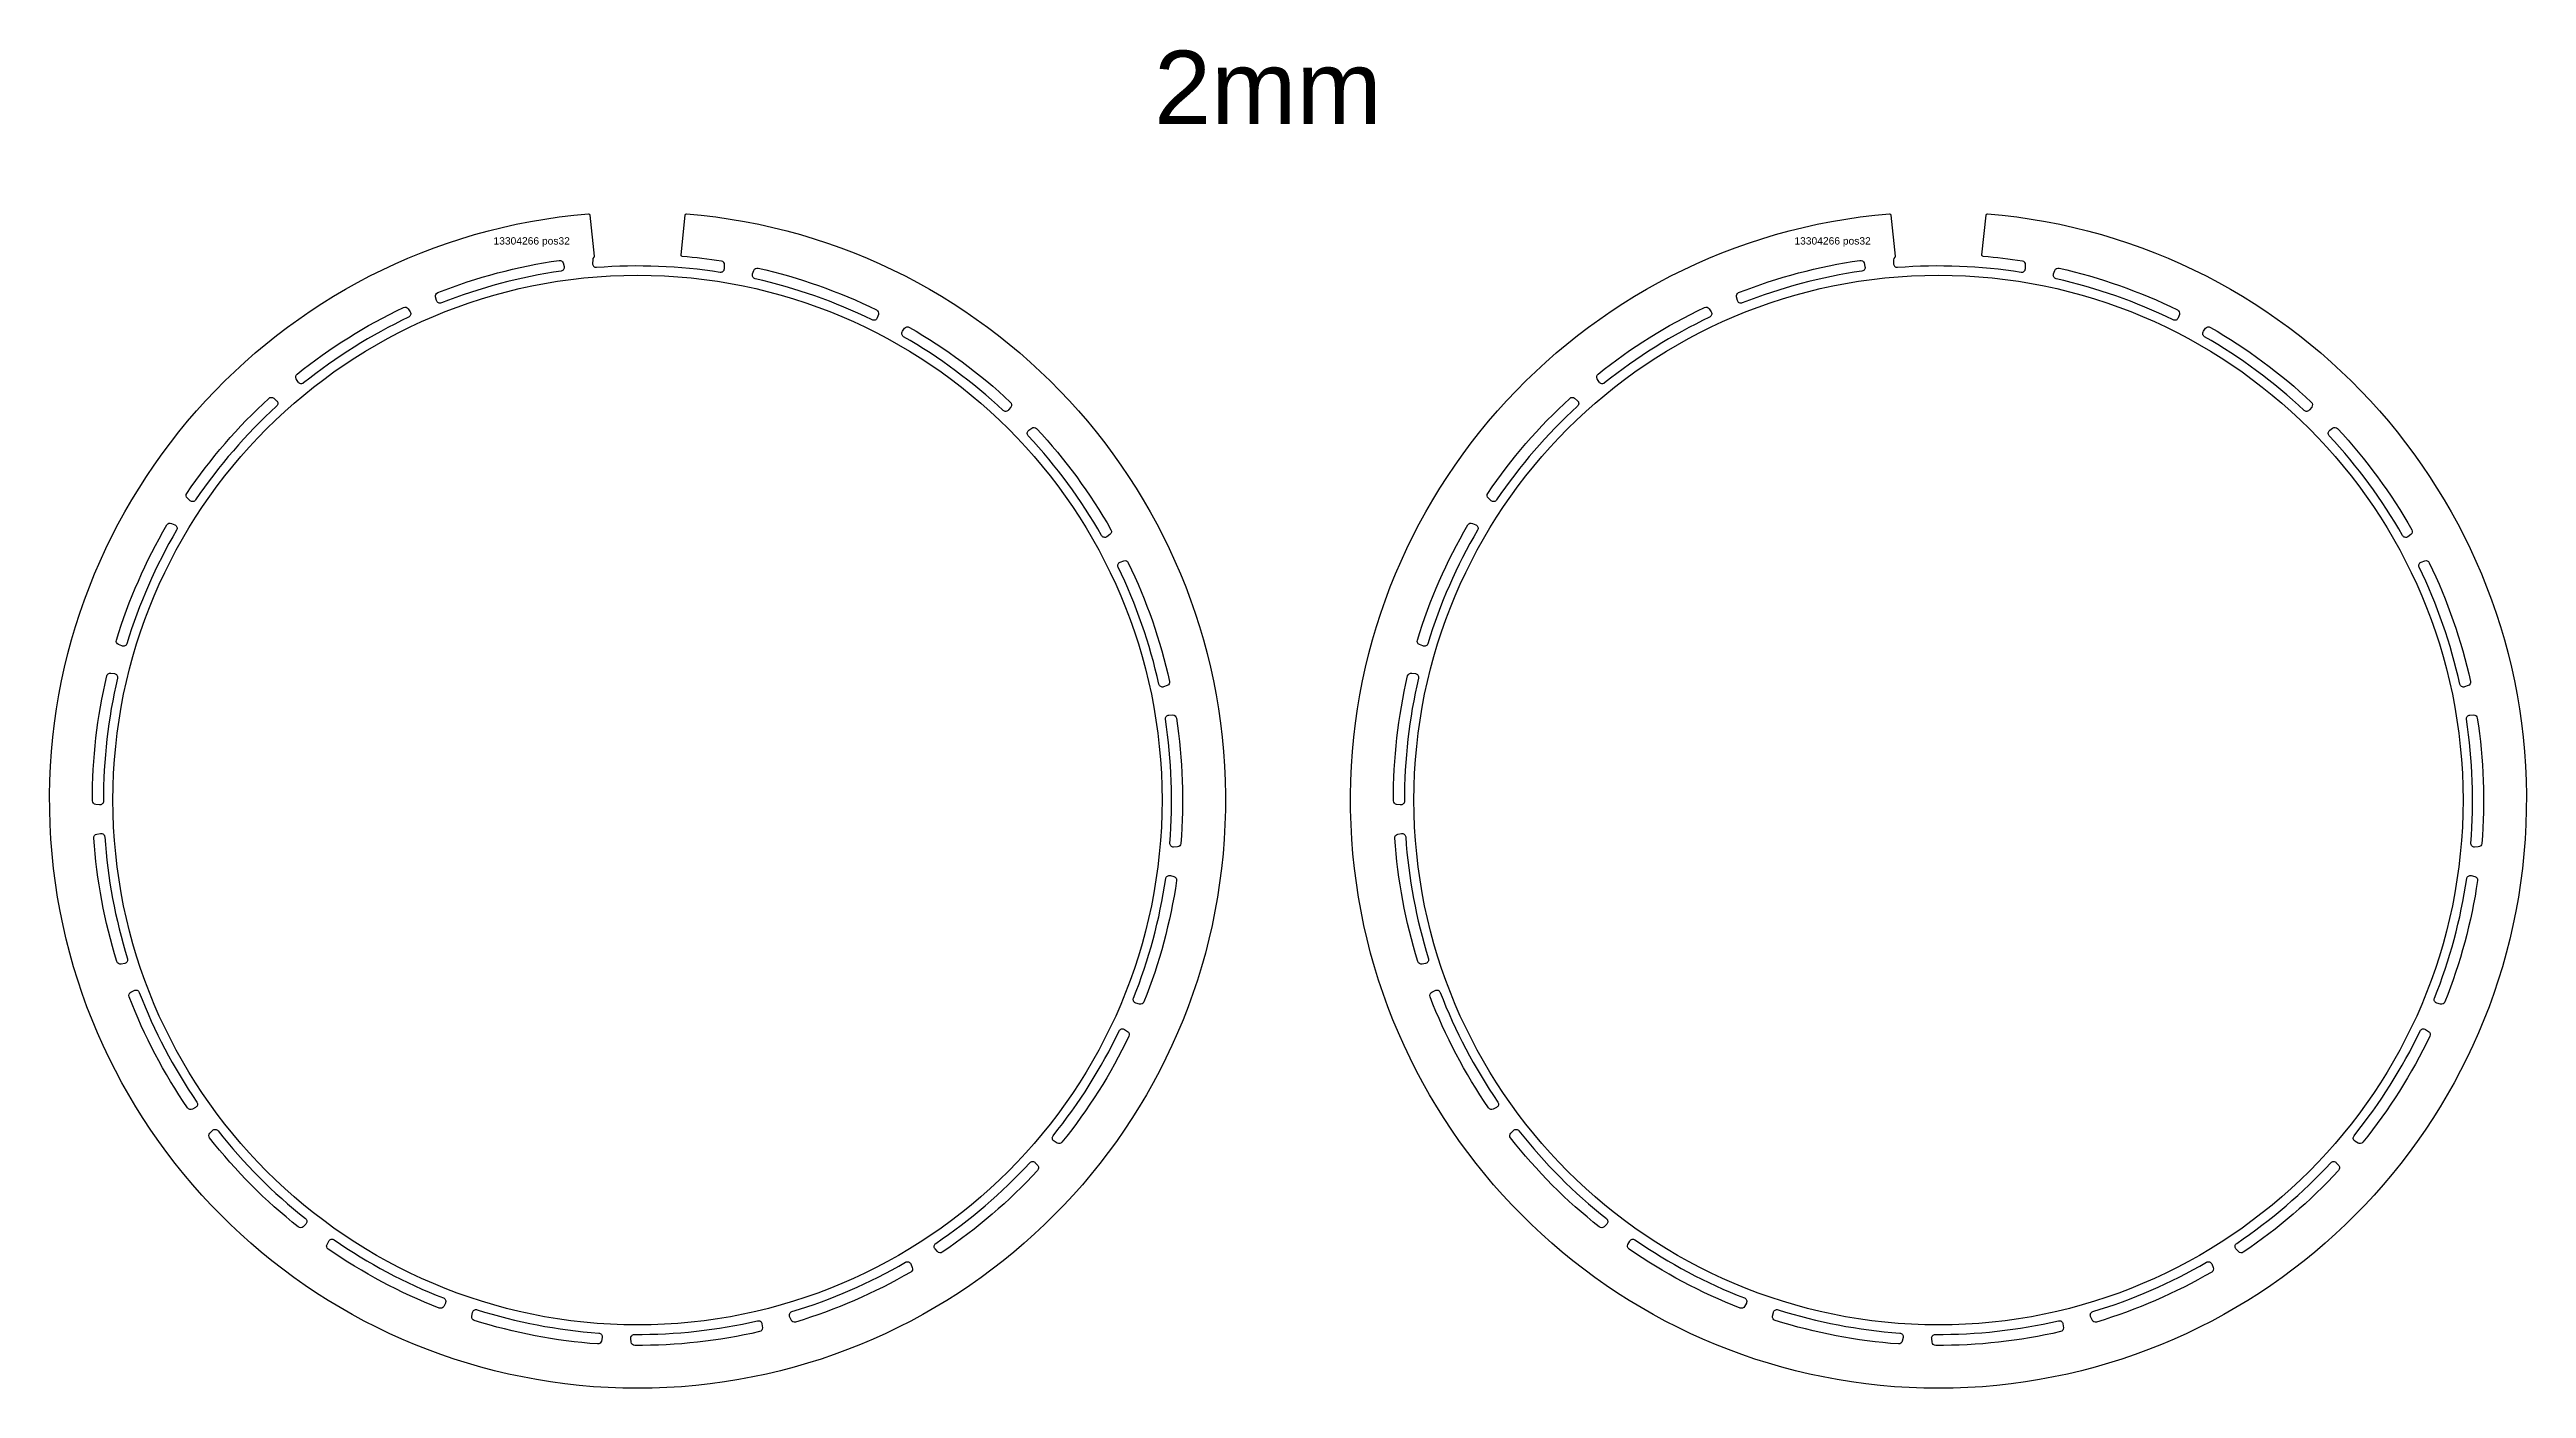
# Model space of a CAD drawing. Header units: millimetres. Extents: x 1520 to 4897, y -1543 to 2256.
# Drawn here: x 1521 to 4897, y 432 to 2256 of the extents above; entities that cross this region are included whole.
import ezdxf

# ---------------------------------------------------------------- set-up
doc = ezdxf.new("R2010")
doc.units = ezdxf.units.MM
doc.layers.add('13304266', color=7, linetype='Continuous')
doc.layers.add('Texto', color=3, linetype='Continuous')
doc.styles.get("Standard").update_dxf_attribs({"font": 'arial.ttf'})

msp = doc.modelspace()

# ---------------------------------------------------------------- linework, layer by layer
at = {"layer": '13304266'}
for points in [[(2440.8, 1962.9, 0.380794), (2436.6, 1968, 0.018103), (2383.2, 1974.4, -0.420059), (2381.4, 1976.6), (2386.9, 2030.8, -0.408789), (2389.1, 2032.6, -23.89915), (2255.2, 2032.6, -0.408693), (2257.3, 2030.8), (2263.1, 1975, -0.229522), (2262.5, 1973.3, 0.192498), (2261, 1969.9), (2260.8, 1964.9, 0.448679), (2266.2, 1959.7, -0.058177), (2434.9, 1953.1, 0.448679), (2440.6, 1957.8)], [(4214.2, 1962.9, 0.380794), (4209.9, 1968, 0.018103), (4156.5, 1974.4, -0.420059), (4154.7, 1976.6), (4160.3, 2030.8, -0.408789), (4162.4, 2032.6, -23.89915), (4028.5, 2032.6, -0.408693), (4030.7, 2030.8), (4036.4, 1975, -0.229522), (4035.8, 1973.3, 0.192498), (4034.3, 1969.9), (4034.1, 1964.9, 0.448679), (4039.5, 1959.7, -0.058177), (4208.2, 1953.1, 0.448679), (4214, 1957.8)], [(2046.7, 1919.2, -0.380794), (2049.7, 1925.1, -0.05778), (2215.1, 1969.1, -0.380794), (2220.7, 1965.5), (2222, 1960.6, -0.448679), (2217.9, 1954.4, 0.058177), (2054.7, 1911, -0.448679), (2048, 1914.3)], [(2480.6, 1955.3, -0.380794), (2486.5, 1958.5, -0.05778), (2647.9, 1901.6, -0.380794), (2650.4, 1895.5), (2648.8, 1890.7, -0.448679), (2641.8, 1887.9, 0.058177), (2482.6, 1944, -0.448679), (2479, 1950.5)], [(3820.1, 1919.2, -0.380794), (3823.1, 1925.1, -0.05778), (3988.5, 1969.1, -0.380794), (3994, 1965.5), (3995.3, 1960.6, -0.448679), (3991.2, 1954.4, 0.058177), (3828, 1911, -0.448679), (3821.4, 1914.3)], [(4254, 1955.3, -0.380794), (4259.8, 1958.5, -0.05778), (4421.2, 1901.6, -0.380794), (4423.8, 1895.5), (4422.1, 1890.7, -0.448679), (4415.2, 1887.9, 0.058177), (4255.9, 1944, -0.448679), (4252.3, 1950.5)], [(1857, 1807.6, -0.380794), (1858.1, 1814.1, -0.05778), (2003.2, 1904.9, -0.380794), (2009.5, 1903.1), (2012.2, 1898.8, -0.448679), (2010.1, 1891.6, 0.058177), (1867, 1802.1, -0.448679), (1859.6, 1803.3)], [(3630.3, 1807.6, -0.380794), (3631.4, 1814.1, -0.05778), (3776.5, 1904.9, -0.380794), (3782.9, 1903.1), (3785.6, 1898.8, -0.448679), (3783.5, 1891.6, 0.058177), (3640.3, 1802.1, -0.448679), (3633, 1803.3)], [(2686.2, 1876.5, -0.380794), (2692.7, 1877.8, -0.05778), (2830.3, 1776, -0.380794), (2830.9, 1769.3), (2827.9, 1765.3, -0.448679), (2820.4, 1764.6, 0.058177), (2684.8, 1865.1, -0.448679), (2683.2, 1872.4)], [(4459.6, 1876.5, -0.380794), (4466.1, 1877.8, -0.05778), (4603.6, 1776, -0.380794), (4604.2, 1769.3), (4601.2, 1765.3, -0.448679), (4593.8, 1764.6, 0.058177), (4458.1, 1865.1, -0.448679), (4456.6, 1872.4)], [(1708.5, 1645, -0.380794), (1707.7, 1651.6, -0.05778), (1819.5, 1781.1, -0.380794), (1826.2, 1781.2), (1830, 1777.9, -0.448679), (1830.1, 1770.4, 0.058177), (1719.7, 1642.7, -0.448679), (1712.3, 1641.7)], [(3481.9, 1645, -0.380794), (3481, 1651.6, -0.05778), (3592.9, 1781.1, -0.380794), (3599.5, 1781.2), (3603.3, 1777.9, -0.448679), (3603.4, 1770.4, 0.058177), (3493.1, 1642.7, -0.448679), (3485.7, 1641.7)], [(2859.5, 1740.6, -0.380794), (2866.1, 1740, -0.05778), (2967.5, 1602.1, -0.380794), (2966.1, 1595.6), (2962, 1592.6, -0.448679), (2954.7, 1594.2, 0.058177), (2854.7, 1730.2, -0.448679), (2855.4, 1737.6)], [(4632.8, 1740.6, -0.380794), (4639.4, 1740, -0.05778), (4740.8, 1602.1, -0.380794), (4739.4, 1595.6), (4735.4, 1592.6, -0.448679), (4728.1, 1594.2, 0.058177), (4628.1, 1730.2, -0.448679), (4628.8, 1737.6)], [(1614.6, 1445.8, -0.380794), (1611.8, 1451.9, -0.05778), (1680.6, 1608.6, -0.380794), (1686.9, 1610.7), (1691.5, 1608.7, -0.448679), (1693.8, 1601.6, 0.058177), (1626, 1446.9, -0.448679), (1619.2, 1443.8)], [(3387.9, 1445.8, -0.380794), (3385.2, 1451.9, -0.05778), (3453.9, 1608.6, -0.380794), (3460.2, 1610.7), (3464.8, 1608.7, -0.448679), (3467.2, 1601.6, 0.058177), (3399.3, 1446.9, -0.448679), (3392.6, 1443.8)], [(2985, 1559.7, -0.380794), (2991.1, 1557.2, -0.05778), (3047.3, 1395.5, -0.380794), (3044.1, 1389.7), (3039.3, 1388.1, -0.448679), (3032.8, 1391.7, 0.058177), (2977.3, 1551.2, -0.448679), (2980.2, 1558.1)], [(4758.3, 1559.7, -0.380794), (4764.4, 1557.2, -0.05778), (4820.7, 1395.5, -0.380794), (4817.4, 1389.7), (4812.7, 1388.1, -0.448679), (4806.2, 1391.7, 0.058177), (4750.7, 1551.2, -0.448679), (4753.5, 1558.1)], [(1583.6, 1227.9, -0.380794), (1579.1, 1232.8, -0.05778), (1598.6, 1402.9, -0.380794), (1604, 1406.7), (1609, 1406.1, -0.448679), (1613.3, 1400, 0.058177), (1594.1, 1232.3, -0.448679), (1588.6, 1227.3)], [(3356.9, 1227.9, -0.380794), (3352.5, 1232.8, -0.05778), (3371.9, 1402.9, -0.380794), (3377.4, 1406.7), (3382.4, 1406.1, -0.448679), (3386.7, 1400, 0.058177), (3367.5, 1232.3, -0.448679), (3361.9, 1227.3)], [(3051.6, 1349.9, -0.380794), (3056.7, 1345.6, -0.05778), (3062.8, 1174.6, -0.380794), (3058, 1170), (3052.9, 1169.8, -0.448679), (3047.8, 1175.2, 0.058177), (3041.8, 1343.9, -0.448679), (3046.5, 1349.7)], [(4824.9, 1349.9, -0.380794), (4830, 1345.6, -0.05778), (4836.1, 1174.6, -0.380794), (4831.3, 1170), (4826.3, 1169.8, -0.448679), (4821.1, 1175.2, 0.058177), (4815.1, 1343.9, -0.448679), (4819.9, 1349.7)], [(1618.1, 1010.4, -0.380794), (1612.4, 1013.9, -0.05778), (1580.9, 1182.1, -0.380794), (1585, 1187.4), (1590, 1188.3, -0.448679), (1595.9, 1183.7, 0.058177), (1626.9, 1017.8, -0.448679), (1623.1, 1011.4)], [(3391.5, 1010.4, -0.380794), (3385.8, 1013.9, -0.05778), (3354.3, 1182.1, -0.380794), (3358.3, 1187.4), (3363.3, 1188.3, -0.448679), (3369.2, 1183.7, 0.058177), (3400.3, 1017.8, -0.448679), (3396.4, 1011.4)], [(3053.3, 1129.7, -0.380794), (3057, 1124.1, -0.05778), (3012.4, 958.9, -0.380794), (3006.4, 955.9), (3001.6, 957.2, -0.448679), (2998.2, 963.9, 0.058177), (3042.2, 1126.9, -0.448679), (3048.5, 1131)], [(4826.7, 1129.7, -0.380794), (4830.3, 1124.1, -0.05778), (4785.7, 958.9, -0.380794), (4779.8, 955.9), (4774.9, 957.2, -0.448679), (4771.6, 963.9, 0.058177), (4815.6, 1126.9, -0.448679), (4821.8, 1131)], [(1715.3, 812.9, -0.380794), (1708.8, 814.5, -0.05778), (1629.1, 965.9, -0.380794), (1631.5, 972.2), (1635.9, 974.5, -0.448679), (1642.9, 971.9, 0.058177), (1721.5, 822.5, -0.448679), (1719.7, 815.2)], [(3488.6, 812.9, -0.380794), (3482.2, 814.5, -0.05778), (3402.5, 965.9, -0.380794), (3404.8, 972.2), (3409.3, 974.5, -0.448679), (3416.2, 971.9, 0.058177), (3494.9, 822.5, -0.448679), (3493.1, 815.2)], [(2990.2, 918.8, -0.380794), (2992, 912.4, -0.05778), (2900.7, 767.7, -0.380794), (2894.1, 766.6), (2889.9, 769.3, -0.448679), (2888.6, 776.6, 0.058177), (2978.7, 919.4, -0.448679), (2985.9, 921.5)], [(4763.5, 918.8, -0.380794), (4765.3, 912.4, -0.05778), (4674, 767.7, -0.380794), (4667.4, 766.6), (4663.2, 769.3, -0.448679), (4662, 776.6, 0.058177), (4752.1, 919.4, -0.448679), (4759.2, 921.5)], [(1866.3, 652.7, -0.380794), (1859.7, 652.3, -0.05778), (1738.9, 773.6, -0.380794), (1739.3, 780.2), (1742.8, 783.8, -0.448679), (1750.3, 783.3, 0.058177), (1869.5, 663.7, -0.448679), (1869.9, 656.3)], [(3639.7, 652.7, -0.380794), (3633, 652.3, -0.05778), (3512.2, 773.6, -0.380794), (3512.6, 780.2), (3516.2, 783.8, -0.448679), (3523.6, 783.3, 0.058177), (3642.8, 663.7, -0.448679), (3643.2, 656.3)], [(2867.6, 735.9, -0.380794), (2867.5, 729.3, -0.05778), (2737.6, 617.9, -0.380794), (2731, 618.7), (2727.7, 622.6, -0.448679), (2728.7, 630, 0.058177), (2856.9, 739.9, -0.448679), (2864.3, 739.7)], [(4641, 735.9, -0.380794), (4640.8, 729.3, -0.05778), (4510.9, 617.9, -0.380794), (4504.3, 618.7), (4501, 622.6, -0.448679), (4502, 630, 0.058177), (4630.2, 739.9, -0.448679), (4637.7, 739.7)], [(2057.9, 544.2, -0.380794), (2051.6, 541.9, -0.05778), (1900.5, 622.1, -0.380794), (1898.9, 628.6), (1901.3, 633, -0.448679), (1908.5, 634.8, 0.058177), (2057.6, 555.6, -0.448679), (2060.2, 548.6)], [(3831.2, 544.2, -0.380794), (3825, 541.9, -0.05778), (3673.8, 622.1, -0.380794), (3672.2, 628.6), (3674.6, 633, -0.448679), (3681.8, 634.8, 0.058177), (3831, 555.6, -0.448679), (3833.6, 548.6)], [(2696.6, 597.2, -0.380794), (2694.5, 590.9, -0.05778), (2537.5, 522.8, -0.380794), (2531.5, 525.6), (2529.5, 530.2, -0.448679), (2532.6, 537, 0.058177), (2687.5, 604.2, -0.448679), (2694.6, 601.9)], [(4469.9, 597.2, -0.380794), (4467.9, 590.9, -0.05778), (4310.9, 522.8, -0.380794), (4304.8, 525.6), (4302.8, 530.2, -0.448679), (4306, 537, 0.058177), (4460.8, 604.2, -0.448679), (4467.9, 601.9)], [(2272.9, 496.9, -0.380794), (2267.6, 492.9, -0.05778), (2099.5, 525, -0.380794), (2096.1, 530.7), (2097.1, 535.7, -0.448679), (2103.5, 539.5, 0.058177), (2269.3, 507.8, -0.448679), (2273.9, 501.9)], [(2492.3, 515.1, -0.380794), (2488.5, 509.7, -0.05778), (2318.4, 490.9, -0.380794), (2313.4, 495.3), (2312.9, 500.3, -0.448679), (2317.9, 505.9, 0.058177), (2485.7, 524.5, -0.448679), (2491.8, 520.2)], [(4046.2, 496.9, -0.380794), (4041, 492.9, -0.05778), (3872.9, 525, -0.380794), (3869.4, 530.7), (3870.4, 535.7, -0.448679), (3876.8, 539.5, 0.058177), (4042.6, 507.8, -0.448679), (4047.2, 501.9)], [(4265.7, 515.1, -0.380794), (4261.8, 509.7, -0.05778), (4091.7, 490.9, -0.380794), (4086.7, 495.3), (4086.2, 500.3, -0.448679), (4091.2, 505.9, 0.058177), (4259, 524.5, -0.448679), (4265.1, 520.2)]]:
    msp.add_lwpolyline(points, format="xyb", close=True, dxfattribs=at)
for centre in [(2322.1, 1233.9), (4095.5, 1233.9)]:
    msp.add_circle(centre, 715, dxfattribs=at)

# ---------------------------------------------------------------- texts
at = {"insert": (3026.3, 2254.7), "char_height": 100, "attachment_point": 1}
msp.add_mtext_dynamic_manual_height_columns('2mm', width=1695.811, gutter_width=12.5, heights=[0], dxfattribs=at)
at = {"layer": 'Texto', "char_height": 10, "attachment_point": 1}
for insert in [(2125.8, 2000.6), (3899.1, 2000.6)]:
    msp.add_mtext_dynamic_manual_height_columns('13304266 pos32', width=236.26, gutter_width=12.5, heights=[0], dxfattribs=dict(at, insert=insert))

doc.saveas('drawing.dxf')
